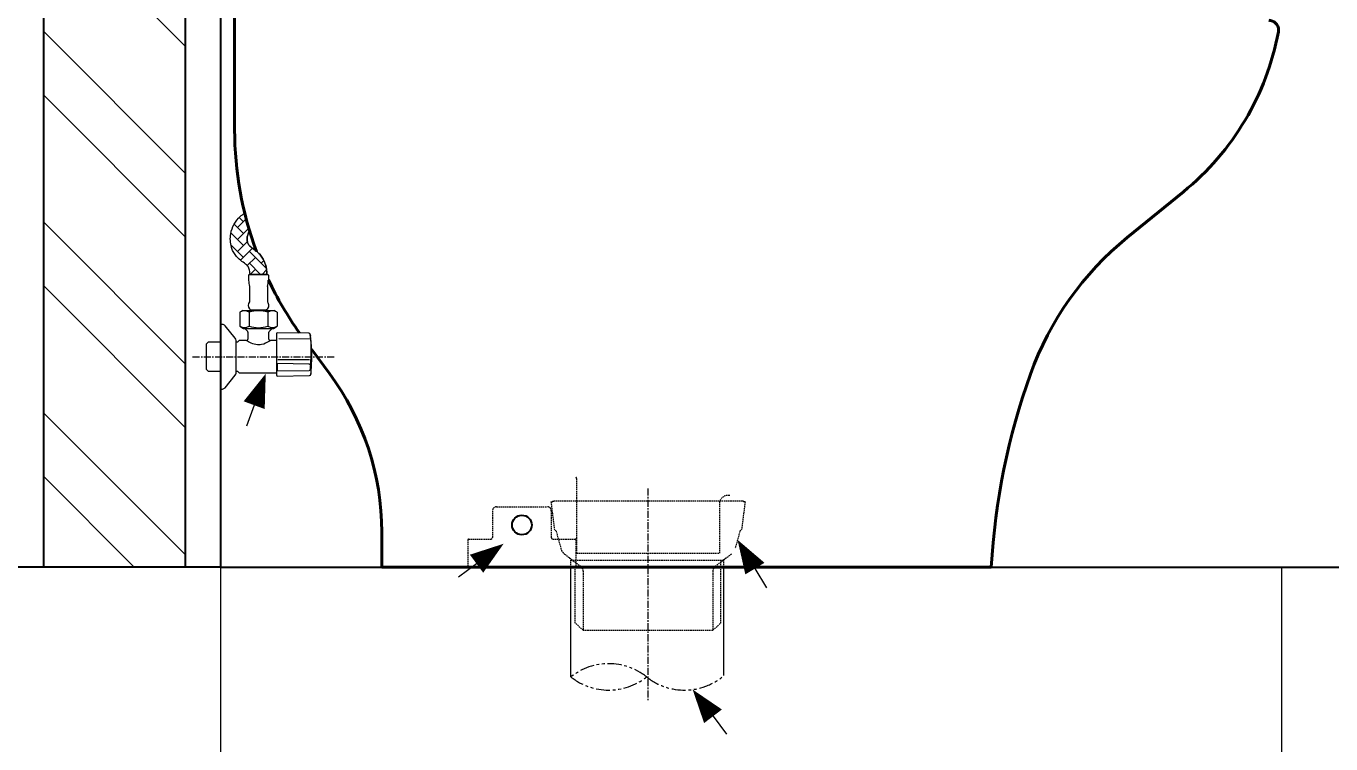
# Model space of a CAD drawing. Header units: millimetres. Extents: x 1252 to 32871, y -943 to 12244.
# Drawn here: x 8764 to 9695, y 8633 to 9145 of the extents above; entities that cross this region are included whole.
import ezdxf
from ezdxf.enums import TextEntityAlignment as Align
from ezdxf.xclip import XClip

# ---------------------------------------------------------------- set-up
doc = ezdxf.new("R2010")
doc.units = ezdxf.units.MM
doc.header["$MEASUREMENT"] = 0
doc.header["$XCLIPFRAME"] = 2
for name, pattern in [('AI-Linetype-100', [1.5, 1, -0.5]), ('AI-Linetype-101', [1.5, 1, -0.5]), ('AI-Linetype-43', [8, 5, -1, 1, -1]), ('AI-Linetype-45', [8, 5, -1, 1, -1]), ('AI-Linetype-48', [20, 10, -2, 2, -2, 2, -2]), ('AI-Linetype-49', [20, 10, -2, 2, -2, 2, -2]), ('AI-Linetype-50', [20, 10, -2, 2, -2, 2, -2]), ('AI-Linetype-52', [1.5, 1, -0.5]), ('AI-Linetype-53', [1.5, 1, -0.5]), ('AI-Linetype-54', [1.5, 1, -0.5]), ('AI-Linetype-55', [1.5, 1, -0.5]), ('AI-Linetype-56', [1.5, 1, -0.5]), ('AI-Linetype-57', [1.5, 1, -0.5]), ('AI-Linetype-58', [1.5, 1, -0.5]), ('AI-Linetype-59', [1.5, 1, -0.5]), ('AI-Linetype-60', [1.5, 1, -0.5]), ('AI-Linetype-61', [1.5, 1, -0.5]), ('AI-Linetype-62', [1.5, 1, -0.5]), ('AI-Linetype-63', [1.5, 1, -0.5]), ('AI-Linetype-64', [1.5, 1, -0.5]), ('AI-Linetype-65', [1.5, 1, -0.5]), ('AI-Linetype-66', [1.5, 1, -0.5]), ('AI-Linetype-67', [1.5, 1, -0.5]), ('AI-Linetype-68', [1.5, 1, -0.5]), ('AI-Linetype-69', [1.5, 1, -0.5]), ('AI-Linetype-70', [1.5, 1, -0.5]), ('AI-Linetype-71', [1.5, 1, -0.5]), ('AI-Linetype-72', [1.5, 1, -0.5]), ('AI-Linetype-73', [1.5, 1, -0.5]), ('AI-Linetype-74', [1.5, 1, -0.5]), ('AI-Linetype-75', [1.5, 1, -0.5]), ('AI-Linetype-76', [1.5, 1, -0.5]), ('AI-Linetype-77', [1.5, 1, -0.5]), ('AI-Linetype-78', [1.5, 1, -0.5]), ('AI-Linetype-79', [1.5, 1, -0.5]), ('AI-Linetype-80', [1.5, 1, -0.5]), ('AI-Linetype-81', [1.5, 1, -0.5]), ('AI-Linetype-82', [1.5, 1, -0.5]), ('AI-Linetype-83', [1.5, 1, -0.5]), ('AI-Linetype-84', [1.5, 1, -0.5]), ('AI-Linetype-85', [1.5, 1, -0.5]), ('AI-Linetype-86', [1.5, 1, -0.5]), ('AI-Linetype-87', [1.5, 1, -0.5]), ('AI-Linetype-88', [1.5, 1, -0.5]), ('AI-Linetype-89', [1.5, 1, -0.5]), ('AI-Linetype-90', [1.5, 1, -0.5]), ('AI-Linetype-91', [1.5, 1, -0.5]), ('AI-Linetype-92', [1.5, 1, -0.5]), ('AI-Linetype-93', [1.5, 1, -0.5]), ('AI-Linetype-94', [1.5, 1, -0.5]), ('AI-Linetype-95', [1.5, 1, -0.5]), ('AI-Linetype-96', [1.5, 1, -0.5]), ('AI-Linetype-97', [1.5, 1, -0.5]), ('AI-Linetype-98', [1.5, 1, -0.5]), ('AI-Linetype-99', [1.5, 1, -0.5]), ('CENTER', [50.8, 31.75, -6.35, 6.35, -6.35]), ('HIDDEN', [0.375, 0.25, -0.125])]:
    doc.linetypes.add(name, pattern=pattern)
for name, color, linetype, lineweight in [('Arsir', 251, 'Continuous', 5), ('BAYANG', 7, 'HIDDEN', 15), ('BODY', 7, 'Continuous', 40), ('CENTER', 9, 'CENTER', 0), ('Dimensi', 252, 'Continuous', 9), ('FITTING', 7, 'Continuous', 13), ('FITTING2', 7, 'Continuous', 30), ('HATCH', 8, 'Continuous', 5)]:
    doc.layers.add(name, color=color, linetype=linetype, lineweight=lineweight)
doc.layers.add('tampak', color=7, linetype='Continuous')
doc.layers.add('WALL', color=255, linetype='Continuous')
doc.styles.add('HAND', font='ROMAND.SHX', dxfattribs={"width": 0.8, "height": 250})
doc.styles.get("Standard").update_dxf_attribs({"font": 'arial.ttf'})
doc.dimstyles.new('DIM100', dxfattribs={"dimscale": 0, "dimtxt": 150, "dimasz": 50, "dimexe": 50, "dimexo": 0, "dimgap": 100, "dimtad": 1, "dimtoh": 1, "dimdec": 0, "dimdsep": 46, "dimtxsty": 'Standard', "dimblk": 'ARCHTICK', "dimcen": 1, "dimclrd": 1, "dimclre": 1, "dimadec": 0, "dimazin": 0, "dimtfac": 250, "dimtdec": 0, "dimtix": 1, "dimtmove": 0, "dimatfit": 3, "dimldrblk": 'DOT', "dimfxl": 150, "dimtolj": 1, "dimtzin": 0, "dimlwd": 5, "dimlwe": 5, "dimarcsym": 0})

# ---------------------------------------------------------------- blocks, each defined once
blk = doc.blocks.new('4RTG12EE')
at = {"layer": 'tampak', "transparency": 33554687}
h = blk.add_hatch(color=4, dxfattribs=at)
h.dxf.hatch_style = 1
h.paths.add_polyline_path([(1960065.92, 62209.79), (1959565.92, 62209.79), (1959565.92, 61959.79), (1960065.92, 61959.79)])
h.paths.add_polyline_path([(1963042.38, 62208.33), (1962542.38, 62208.33), (1962542.38, 62008.33), (1963042.38, 62008.33)])
h.paths.add_polyline_path([(1966052.38, 62208.33), (1965552.38, 62208.33), (1965552.38, 62008.33), (1966052.38, 62008.33)])
h.paths.add_polyline_path([(1962890.19, 60209.79), (1962690.19, 60209.79), (1962690.19, 59959.79), (1962890.19, 59959.79)])
h.paths.add_polyline_path([(1959717.38, 59959.79), (1959540.19, 59959.79), (1959540.19, 59459.79), (1959717.38, 59459.79)])
h.paths.add_polyline_path([(1957965.92, 59959.79), (1957813, 59959.79), (1957813, 59509.79), (1957965.92, 59509.79)])
h.paths.add_polyline_path([(1957964.46, 55549.06), (1957814.46, 55549.06), (1957814.46, 54999.06), (1957964.46, 54999.06)])
h.paths.add_polyline_path([(1963525.92, 55374.06), (1963025.92, 55374.06), (1963025.92, 55174.06), (1963525.92, 55174.06)])
h.paths.add_polyline_path([(1965902.38, 55349.79), (1965702.38, 55349.79), (1965702.38, 55198.33), (1965902.38, 55198.33)])
h.paths.add_polyline_path([(1957965.92, 53244.79), (1957814.46, 53244.79), (1957814.46, 52744.79), (1957965.92, 52744.79)])
h.paths.add_polyline_path([(1957965.92, 49706.87), (1957815.92, 49706.87), (1957815.92, 49106.87), (1957965.92, 49106.87)])
h = blk.add_hatch(color=5, dxfattribs=at)
h.dxf.hatch_style = 1
h.paths.add_polyline_path([(1957965.92, 59509.79), (1957813, 59509.79), (1957813, 59259.79), (1957965.92, 59259.79)])
h.paths.add_polyline_path([(1959717.38, 59459.79), (1959540.19, 59459.79), (1959540.19, 59209.79), (1959717.38, 59209.79)])
h.paths.add_polyline_path([(1962890.19, 59959.79), (1962690.19, 59959.79), (1962690.19, 58759.79), (1962890.19, 58759.79)])
blk = doc.blocks.new('GLGLLGLG65')
blk.add_blockref('4RTG12EE', (150339.8, -96499.48))
at = {"color": 4, "style": 'HAND'}
for tag, p in [('MASTER', (2111395.35, -36878.53)), ('K.TIDUR', (2115221.77, -37158.6)), ('WIC', (2111395.35, -37191.47)), ('UTAMA', (2115221.77, -37471.55)), ('FOYER', (2112191.07, -42384.39)), ('KIDS', (2109602.83, -42985.97)), ('WIC', (2109602.83, -43268.58)), ('KAMAR', (2114762.43, -45598.3)), ('ANAK', (2114762.43, -45848.65)), ('K.MANDI', (2109255.54, -45925.34)), ('ANAK', (2109255.54, -46236.76))]:
    blk.add_attdef(tag, text='', height=178.9, rotation=0, dxfattribs=at).set_placement(p, align=Align.MIDDLE)
blk = doc.blocks.new('*U117')
at = {"layer": 'HATCH'}
h = blk.add_hatch(dxfattribs=at)
h.set_pattern_fill('ANSI32', color=0, scale=10)
h.set_pattern_definition([(45, (-33430.58, -10567.46), (-67.35192, 67.35192), []), (45, (-33385.68, -10567.46), (-67.35192, 67.35192), [])])
h.paths.add_polyline_path([(-10522.75, 50), (-10522.75, -50), (-7650.68, -50), (-7650.68, 50)])
at = {"layer": 'WALL', "color": 0}
for points in [[(-10522.75, 75), (-7650.68, 75), (-7650.68, -75), (-10522.75, -75)], [(-10522.75, 50), (-7650.68, 50), (-7650.68, -50), (-10522.75, -50)]]:
    blk.add_lwpolyline(points, close=True, dxfattribs=at)
blk = doc.blocks.new('p')
at = {"layer": 'Dimensi'}
blk.add_line((-3, 0), (-5, 0), dxfattribs=at)
blk.add_lwpolyline([(0, 0, 0, 2, 0), (-3, 0, 2, 2, 0)], format="xyseb", dxfattribs=at)
blk = doc.blocks.new('dgtdsa')
at = {"layer": 'Arsir'}
blk.add_open_spline([(2111194.65, -69550.84), (2111193.45, -69549.86), (2111192.33, -69549.08), (2111191.43, -69548.38), (2111190.34, -69547.53), (2111189.59, -69546.83), (2111189.19, -69546.3), (2111189.01, -69546.07), (2111188.89, -69545.88), (2111188.76, -69545.61), (2111188.63, -69545.34), (2111188.51, -69545.02), (2111188.4, -69544.67), (2111188.2, -69543.96), (2111188.08, -69543.09), (2111188.08, -69542.19), (2111188.08, -69541.21), (2111188.22, -69540.19), (2111188.47, -69539.32), (2111188.77, -69538.22), (2111189.22, -69537.34), (2111189.83, -69536.5), (2111188.55, -69532.23), (2111187.37, -69527.94), (2111186.31, -69523.61), (2111185.19, -69524.36), (2111184.11, -69525.2), (2111183.09, -69526.14), (2111181.42, -69527.67), (2111179.93, -69529.48), (2111178.77, -69531.57), (2111177.6, -69533.66), (2111176.78, -69536.03), (2111176.38, -69538.49), (2111175.87, -69541.6), (2111175.96, -69544.88), (2111176.9, -69548.1), (2111177.21, -69549.12), (2111177.6, -69550.14), (2111178.1, -69551.13), (2111178.61, -69552.12), (2111179.25, -69553.1), (2111179.93, -69553.94), (2111180.72, -69554.93), (2111181.57, -69555.75), (2111182.38, -69556.47), (2111183.77, -69557.69), (2111185.08, -69558.61), (2111186.14, -69559.42), (2111187.2, -69560.23), (2111188, -69560.92), (2111188.46, -69561.45), (2111188.7, -69561.73), (2111188.85, -69561.94), (2111189.02, -69562.24), (2111189.22, -69562.6), (2111189.41, -69563.06), (2111189.58, -69563.62), (2111189.89, -69564.65), (2111190.09, -69565.98), (2111190.17, -69567.4), (2111190.17, -69567.4), (2111202.18, -69567.4), (2111202.18, -69567.4), (2111202.1, -69565.17), (2111201.84, -69562.73), (2111201.09, -69560.23), (2111200.72, -69559), (2111200.23, -69557.75), (2111199.57, -69556.52), (2111199.02, -69555.52), (2111198.32, -69554.52), (2111197.6, -69553.67), (2111196.87, -69552.83), (2111196.12, -69552.11), (2111195.4, -69551.48), (2111195.14, -69551.26), (2111194.89, -69551.05), (2111194.65, -69550.84)], degree=3, knots=[0, 0, 0, 0, 1, 1, 1, 2, 2, 2, 3, 3, 3, 4, 4, 4, 5, 5, 5, 6, 6, 6, 7, 7, 7, 8, 8, 8, 9, 9, 9, 10, 10, 10, 11, 11, 11, 12, 12, 12, 13, 13, 13, 14, 14, 14, 15, 15, 15, 16, 16, 16, 17, 17, 17, 18, 18, 18, 19, 19, 19, 20, 20, 20, 21, 21, 21, 22, 22, 22, 23, 23, 23, 24, 24, 24, 25, 25, 25, 26, 26, 26, 26], dxfattribs=at)
at = {"layer": 'Arsir', "color": 7, "lineweight": 0}
for points in [[(2111181.24, -69534.04), (2111181.24, -69534.04), (2111187.4, -69527.88), (2111187.4, -69527.88)], [(2111185.48, -69529.8), (2111185.48, -69529.8), (2111182.44, -69526.76), (2111182.44, -69526.76)], [(2111185.48, -69546.77), (2111185.48, -69546.77), (2111176.51, -69537.8), (2111176.51, -69537.8)], [(2111185.48, -69538.28), (2111185.48, -69538.28), (2111178.77, -69531.57), (2111178.77, -69531.57)], [(2111181.24, -69542.53), (2111181.24, -69542.53), (2111189.25, -69534.52), (2111189.25, -69534.52)], [(2111176.31, -69538.97), (2111176.31, -69538.97), (2111176.99, -69538.28), (2111176.99, -69538.28)], [(2111185.48, -69555.26), (2111185.48, -69555.26), (2111176.45, -69546.22), (2111176.45, -69546.22)], [(2111176.64, -69547.12), (2111176.64, -69547.12), (2111176.99, -69546.77), (2111176.99, -69546.77)], [(2111181.24, -69551.01), (2111181.24, -69551.01), (2111188.25, -69544), (2111188.25, -69544)], [(2111183.4, -69557.33), (2111183.4, -69557.33), (2111191.96, -69548.78), (2111191.96, -69548.78)], [(2111188.13, -69561.09), (2111188.13, -69561.09), (2111193.97, -69555.26), (2111193.97, -69555.26)], [(2111201.74, -69563.04), (2111201.74, -69563.04), (2111189.72, -69551.01), (2111189.72, -69551.01)], [(2111197.62, -69567.4), (2111197.62, -69567.4), (2111189.72, -69559.5), (2111189.72, -69559.5)], [(2111190.31, -69567.4), (2111190.31, -69567.4), (2111193.97, -69563.74), (2111193.97, -69563.74)], [(2111198.21, -69559.5), (2111198.21, -69559.5), (2111200.11, -69557.6), (2111200.11, -69557.6)], [(2111198.79, -69567.4), (2111198.79, -69567.4), (2111201.93, -69564.26), (2111201.93, -69564.26)]]:
    blk.add_open_spline(points, degree=3, dxfattribs=at)
at = {"layer": 'BAYANG', "color": 7, "linetype": 'AI-Linetype-53', "lineweight": 13}
blk.add_line((2111423.15, -69712.92), (2111423.15, -69766.15), dxfattribs=at)
at = {"layer": 'BAYANG', "color": 7, "linetype": 'AI-Linetype-66', "lineweight": 13}
blk.add_line((2111366.15, -69733.15), (2111402.15, -69733.15), dxfattribs=at)
at = {"layer": 'BAYANG', "color": 7, "linetype": 'AI-Linetype-76', "lineweight": 13}
blk.add_line((2111404.9, -69729.65), (2111407.31, -69749.31), dxfattribs=at)
at = {"layer": 'BAYANG', "color": 7, "linetype": 'AI-Linetype-80', "lineweight": 13}
blk.add_line((2111404.9, -69729.65), (2111405.9, -69729.65), dxfattribs=at)
at = {"layer": 'BAYANG', "color": 7, "linetype": 'AI-Linetype-81', "lineweight": 13}
blk.add_line((2111404.9, -69729.65), (2111405.9, -69729.65), dxfattribs=at)
at = {"layer": 'BAYANG', "color": 7, "linetype": 'AI-Linetype-78', "lineweight": 13}
blk.add_line((2111405.9, -69729.15), (2111406.9, -69729.15), dxfattribs=at)
at = {"layer": 'BAYANG', "color": 7, "linetype": 'AI-Linetype-79', "lineweight": 13}
blk.add_line((2111405.9, -69729.15), (2111405.9, -69729.65), dxfattribs=at)
at = {"layer": 'BAYANG', "color": 7, "linetype": 'AI-Linetype-71', "lineweight": 13}
blk.add_line((2111541.4, -69729.15), (2111406.9, -69729.15), dxfattribs=at)
at = {"layer": 'BAYANG', "color": 7, "linetype": 'AI-Linetype-52', "lineweight": 13}
blk.add_line((2111525.15, -69731.05), (2111525.15, -69766.15), dxfattribs=at)
at = {"layer": 'BAYANG', "color": 7, "linetype": 'AI-Linetype-86', "lineweight": 13}
blk.add_line((2111543.4, -69729.65), (2111540.99, -69749.31), dxfattribs=at)
at = {"layer": 'BAYANG', "color": 7, "linetype": 'AI-Linetype-88', "lineweight": 13}
blk.add_line((2111542.4, -69729.15), (2111541.4, -69729.15), dxfattribs=at)
at = {"layer": 'BAYANG', "color": 7, "linetype": 'AI-Linetype-89', "lineweight": 13}
blk.add_line((2111542.4, -69729.15), (2111542.4, -69729.65), dxfattribs=at)
at = {"layer": 'BAYANG', "color": 7, "linetype": 'AI-Linetype-90', "lineweight": 13}
blk.add_line((2111543.4, -69729.65), (2111542.4, -69729.65), dxfattribs=at)
at = {"layer": 'BAYANG', "color": 7, "linetype": 'AI-Linetype-91', "lineweight": 13}
blk.add_line((2111543.4, -69729.65), (2111542.4, -69729.65), dxfattribs=at)
at = {"layer": 'BAYANG', "color": 7, "linetype": 'AI-Linetype-64', "lineweight": 13}
blk.add_line((2111363.15, -69736.15), (2111363.15, -69755.15), dxfattribs=at)
at = {"layer": 'BAYANG', "color": 7, "linetype": 'AI-Linetype-70', "lineweight": 13}
blk.add_line((2111405.15, -69736.15), (2111405.15, -69755.15), dxfattribs=at)
at = {"layer": 'BAYANG', "color": 7, "linetype": 'AI-Linetype-77', "lineweight": 13}
blk.add_line((2111408.65, -69750.65), (2111407.31, -69749.31), dxfattribs=at)
at = {"layer": 'BAYANG', "color": 7, "linetype": 'AI-Linetype-73', "lineweight": 13}
blk.add_line((2111408.65, -69750.65), (2111411.88, -69762.76), dxfattribs=at)
at = {"layer": 'BAYANG', "color": 7, "linetype": 'AI-Linetype-82', "lineweight": 13}
blk.add_line((2111539.65, -69750.65), (2111536.42, -69762.76), dxfattribs=at)
at = {"layer": 'BAYANG', "color": 7, "linetype": 'AI-Linetype-87', "lineweight": 13}
blk.add_line((2111539.65, -69750.65), (2111540.99, -69749.31), dxfattribs=at)
at = {"layer": 'BAYANG', "color": 7, "linetype": 'AI-Linetype-59', "lineweight": 13}
blk.add_line((2111345.65, -69756.65), (2111345.65, -69776.15), dxfattribs=at)
at = {"layer": 'BAYANG', "color": 7, "linetype": 'AI-Linetype-61', "lineweight": 13}
blk.add_line((2111346.15, -69756.15), (2111362.15, -69756.15), dxfattribs=at)
at = {"layer": 'BAYANG', "color": 7, "linetype": 'AI-Linetype-67', "lineweight": 13}
blk.add_line((2111406.15, -69756.15), (2111422.15, -69756.15), dxfattribs=at)
at = {"layer": 'BAYANG', "color": 7, "linetype": 'AI-Linetype-58', "lineweight": 13}
blk.add_line((2111422.65, -69756.65), (2111422.65, -69776.15), dxfattribs=at)
at = {"layer": 'BAYANG', "color": 7, "linetype": 'AI-Linetype-95', "lineweight": 13}
blk.add_line((2111414.67, -69766.94), (2111426.2, -69775.77), dxfattribs=at)
at = {"layer": 'BAYANG', "color": 7, "linetype": 'AI-Linetype-55', "lineweight": 13}
blk.add_line((2111423.15, -69766.15), (2111525.15, -69766.15), dxfattribs=at)
at = {"layer": 'BAYANG', "color": 7, "linetype": 'AI-Linetype-83', "lineweight": 13}
blk.add_line((2111533.63, -69766.94), (2111522.1, -69775.77), dxfattribs=at)
at = {"layer": 'BAYANG', "color": 7, "linetype": 'AI-Linetype-72', "lineweight": 13}
blk.add_line((2111419.13, -69771.35), (2111528.34, -69771.35), dxfattribs=at)
at = {"layer": 'BAYANG', "color": 7, "linetype": 'AI-Linetype-74', "lineweight": 13}
blk.add_line((2111419.13, -69776.15), (2111419.13, -69771.35), dxfattribs=at)
at = {"layer": 'BAYANG', "color": 7, "linetype": 'AI-Linetype-93', "lineweight": 13}
blk.add_line((2111422.16, -69816.09), (2111422.19, -69776.15), dxfattribs=at)
at = {"layer": 'BAYANG', "color": 7, "linetype": 'AI-Linetype-94', "lineweight": 13}
blk.add_line((2111427.85, -69779.1), (2111427.85, -69821.15), dxfattribs=at)
at = {"layer": 'BAYANG', "color": 7, "linetype": 'AI-Linetype-99', "lineweight": 13}
blk.add_line((2111520.45, -69779.1), (2111520.45, -69821.15), dxfattribs=at)
at = {"layer": 'BAYANG', "color": 7, "linetype": 'AI-Linetype-98', "lineweight": 13}
blk.add_line((2111526.14, -69816.09), (2111526.11, -69776.15), dxfattribs=at)
at = {"layer": 'BAYANG', "color": 7, "linetype": 'AI-Linetype-85', "lineweight": 13}
blk.add_line((2111526.17, -69776.15), (2111526.17, -69771.35), dxfattribs=at)
at = {"layer": 'BAYANG', "color": 7, "linetype": 'AI-Linetype-84', "lineweight": 13}
blk.add_line((2111528.34, -69776.15), (2111528.34, -69771.35), dxfattribs=at)
at = {"layer": 'BAYANG', "color": 7, "linetype": 'AI-Linetype-97', "lineweight": 13}
blk.add_line((2111427.85, -69821.15), (2111422.16, -69816.09), dxfattribs=at)
at = {"layer": 'BAYANG', "color": 7, "linetype": 'AI-Linetype-101', "lineweight": 13}
blk.add_line((2111520.45, -69821.15), (2111526.14, -69816.09), dxfattribs=at)
at = {"layer": 'BAYANG', "color": 7, "linetype": 'AI-Linetype-92', "lineweight": 13}
blk.add_line((2111427.85, -69821.15), (2111520.45, -69821.15), dxfattribs=at)
at = {"layer": 'BAYANG', "color": 7, "linetype": 'AI-Linetype-54', "lineweight": 13}
blk.add_open_spline([(2111423.15, -69712.92), (2111423.15, -69712.54), (2111423.04, -69712.17), (2111422.84, -69711.85)], degree=3, dxfattribs=at)
at = {"layer": 'BAYANG', "color": 7, "linetype": 'AI-Linetype-57', "lineweight": 13}
blk.add_open_spline([(2111532.45, -69725.19), (2111529.22, -69724.47), (2111526.01, -69726.51), (2111525.29, -69729.74), (2111525.2, -69730.17), (2111525.15, -69730.61), (2111525.15, -69731.05)], degree=3, knots=[0, 0, 0, 0, 1, 1, 1, 2, 2, 2, 2], dxfattribs=at)
at = {"layer": 'BAYANG', "color": 7, "linetype": 'AI-Linetype-60', "lineweight": 13}
blk.add_open_spline([(2111366.15, -69733.15), (2111364.49, -69733.15), (2111363.15, -69734.49), (2111363.15, -69736.15)], degree=3, dxfattribs=at)
at = {"layer": 'BAYANG', "color": 7, "linetype": 'AI-Linetype-65', "lineweight": 13}
blk.add_open_spline([(2111405.15, -69736.15), (2111405.15, -69734.49), (2111403.81, -69733.15), (2111402.15, -69733.15)], degree=3, dxfattribs=at)
at = {"layer": 'BAYANG', "color": 7, "linetype": 'AI-Linetype-56', "lineweight": 13}
blk.add_open_spline([(2111532.45, -69725.19), (2111532.5, -69725.2), (2111532.56, -69725.21), (2111532.61, -69725.23)], degree=3, dxfattribs=at)
at = {"layer": 'BAYANG', "color": 7, "linetype": 'AI-Linetype-63', "lineweight": 13}
blk.add_open_spline([(2111346.15, -69756.15), (2111345.87, -69756.15), (2111345.65, -69756.37), (2111345.65, -69756.65)], degree=3, dxfattribs=at)
at = {"layer": 'BAYANG', "color": 7, "linetype": 'AI-Linetype-62', "lineweight": 13}
blk.add_open_spline([(2111362.15, -69756.15), (2111362.7, -69756.15), (2111363.15, -69755.7), (2111363.15, -69755.15)], degree=3, dxfattribs=at)
at = {"layer": 'BAYANG', "color": 7, "linetype": 'AI-Linetype-68', "lineweight": 13}
blk.add_open_spline([(2111405.15, -69755.15), (2111405.15, -69755.7), (2111405.6, -69756.15), (2111406.15, -69756.15)], degree=3, dxfattribs=at)
at = {"layer": 'BAYANG', "color": 7, "linetype": 'AI-Linetype-69', "lineweight": 13}
blk.add_open_spline([(2111422.65, -69756.65), (2111422.65, -69756.37), (2111422.43, -69756.15), (2111422.15, -69756.15)], degree=3, dxfattribs=at)
at = {"layer": 'BAYANG', "color": 7, "linetype": 'AI-Linetype-75', "lineweight": 13}
blk.add_open_spline([(2111411.88, -69762.76), (2111412.32, -69764.42), (2111413.3, -69765.89), (2111414.67, -69766.94)], degree=3, dxfattribs=at)
at = {"layer": 'BAYANG', "color": 7, "linetype": 'AI-Linetype-96', "lineweight": 13}
blk.add_open_spline([(2111427.85, -69779.1), (2111427.85, -69777.8), (2111427.24, -69776.56), (2111426.2, -69775.77)], degree=3, dxfattribs=at)
at = {"layer": 'BAYANG', "color": 7, "linetype": 'AI-Linetype-100', "lineweight": 13}
blk.add_open_spline([(2111522.1, -69775.77), (2111521.06, -69776.56), (2111520.45, -69777.8), (2111520.45, -69779.1)], degree=3, dxfattribs=at)
at = {"layer": 'BODY', "color": 7, "lineweight": 40}
for p, q in [((2111179.15, -69376.15), (2111179.15, -69464.19)), ((2111856.21, -69508.48), (2111816.09, -69541.14)), ((2111246.81, -69638.03), (2111234.06, -69620.82)), ((2111284.15, -69751.15), (2111284.15, -69776.15)), ((2111284.15, -69776.15), (2111719.15, -69776.15))]:
    blk.add_line(p, q, dxfattribs=at)
blk.add_open_spline([(2111924.03, -69394.44), (2111924.74, -69390.64), (2111922.24, -69386.98), (2111918.44, -69386.27), (2111918.02, -69386.19), (2111917.58, -69386.15), (2111917.15, -69386.15)], degree=3, knots=[0, 0, 0, 0, 1, 1, 1, 2, 2, 2, 2], dxfattribs=at)
for points in [[(2111856.21, -69508.48), (2111891.58, -69479.67), (2111915.61, -69439.27), (2111924.03, -69394.44)], [(2111179.15, -69464.19), (2111179.15, -69493.88), (2111184.44, -69523.33), (2111194.76, -69551.16)], [(2111816.09, -69541.14), (2111784.65, -69566.74), (2111760.79, -69600.42), (2111747.06, -69638.57)], [(2111203.23, -69571.25), (2111209.52, -69584.51), (2111216.96, -69597.19), (2111225.46, -69609.15)], [(2111284.15, -69751.15), (2111284.15, -69710.41), (2111271.06, -69670.76), (2111246.81, -69638.03)], [(2111747.06, -69638.57), (2111731.14, -69682.83), (2111721.73, -69729.18), (2111719.15, -69776.15)]]:
    blk.add_open_spline(points, degree=3, dxfattribs=at)
at = {"layer": 'CENTER', "color": 7, "linetype": 'AI-Linetype-43', "lineweight": 15}
blk.add_line((2111149.18, -69626.15), (2111250.52, -69626.15), dxfattribs=at)
at = {"layer": 'CENTER', "color": 7, "linetype": 'AI-Linetype-45', "lineweight": 15}
blk.add_line((2111474.15, -69720.14), (2111474.15, -69871.83), dxfattribs=at)
at = {"layer": 'FITTING', "color": 7, "lineweight": 13}
for p, q in [((2111189.58, -69567.4), (2111189.09, -69567.9)), ((2111189.09, -69567.9), (2111189.13, -69571.71)), ((2111189.58, -69567.4), (2111202.77, -69567.4)), ((2111202.77, -69567.4), (2111203.26, -69567.9)), ((2111203.26, -69567.9), (2111203.23, -69571.71)), ((2111189.83, -69576), (2111189.83, -69586.9)), ((2111202.53, -69576), (2111202.53, -69586.9)), ((2111185.06, -69593.13), (2111182.9, -69594.42)), ((2111185.06, -69593.13), (2111207.29, -69593.13)), ((2111190.59, -69592.7), (2111201.76, -69592.7)), ((2111191.47, -69592.7), (2111191.13, -69593.13)), ((2111201.13, -69593.13), (2111200.79, -69592.7)), ((2111209.46, -69594.42), (2111207.29, -69593.13)), ((2111170.48, -69603.15), (2111169.18, -69603.15)), ((2111169.18, -69649.15), (2111169.18, -69603.15)), ((2111182.9, -69594.42), (2111182.9, -69604.37)), ((2111189.54, -69594.42), (2111189.54, -69604.37)), ((2111202.82, -69594.42), (2111202.82, -69604.37)), ((2111209.46, -69594.42), (2111209.46, -69604.37)), ((2111179.62, -69612.96), (2111172.43, -69604.08)), ((2111182.9, -69604.37), (2111185.44, -69605.9)), ((2111185.44, -69605.9), (2111206.92, -69605.9)), ((2111186.43, -69605.9), (2111188.38, -69607.86)), ((2111188.68, -69608.56), (2111188.68, -69613.66)), ((2111203.68, -69613.67), (2111203.68, -69608.56)), ((2111203.97, -69607.86), (2111205.93, -69605.9)), ((2111206.92, -69605.9), (2111209.46, -69604.37)), ((2111209.18, -69639.59), (2111209.18, -69609.3)), ((2111232.14, -69609.4), (2111209.48, -69609)), ((2111160.36, -69615.8), (2111159.18, -69616.98)), ((2111159.18, -69635.31), (2111159.18, -69616.98)), ((2111169.18, -69615.8), (2111160.36, -69615.8)), ((2111180.18, -69637.76), (2111180.18, -69614.53)), ((2111181.18, -69615.8), (2111180.18, -69615.8)), ((2111182.33, -69614.65), (2111181.18, -69615.8)), ((2111187.69, -69614.65), (2111182.33, -69614.65)), ((2111187.7, -69614.66), (2111187.69, -69614.66)), ((2111188.69, -69613.66), (2111188.69, -69613.66)), ((2111209.18, -69614.65), (2111204.67, -69614.65)), ((2111232.55, -69613.65), (2111210.76, -69613.29)), ((2111233.52, -69614.49), (2111233.52, -69628.21)), ((2111232.28, -69631.35), (2111209.48, -69631.07)), ((2111232.55, -69628.36), (2111210.06, -69628.42)), ((2111159.18, -69635.31), (2111160.36, -69636.5)), ((2111160.36, -69636.5), (2111169.18, -69636.5)), ((2111172.43, -69648.22), (2111179.62, -69639.34)), ((2111180.18, -69636.5), (2111181.18, -69636.5)), ((2111181.18, -69636.5), (2111182.33, -69637.65)), ((2111182.33, -69637.65), (2111209.18, -69637.65)), ((2111209.48, -69631.51), (2111209.48, -69635.71)), ((2111209.48, -69636.24), (2111232.24, -69635.85)), ((2111209.48, -69639.89), (2111232.55, -69639.49)), ((2111233.17, -69635.22), (2111233.17, -69635.22)), ((2111233.52, -69635.75), (2111233.52, -69638.6)), ((2111169.18, -69649.15), (2111170.48, -69649.15)), ((2111419.13, -69854.5), (2111419.13, -69776.15)), ((2111528.34, -69853.5), (2111528.34, -69776.15))]:
    blk.add_line(p, q, dxfattribs=at)
for points in [[(2111233.11, -69610.28), (2111233.12, -69610.33), (2111233.15, -69610.58), (2111233.2, -69610.98), (2111233.26, -69611.48)], [(2111204.67, -69614.65), (2111204.68, -69614.65), (2111204.66, -69614.66), (2111204.49, -69614.76), (2111204.16, -69614.97), (2111203.68, -69615.25), (2111203.05, -69615.61), (2111202.2, -69616.06), (2111201.19, -69616.54), (2111199.89, -69617.05), (2111198.41, -69617.47), (2111197.5, -69617.63), (2111196.55, -69617.71), (2111195.38, -69617.68), (2111194.19, -69617.52), (2111193.1, -69617.25), (2111192.06, -69616.91), (2111191.02, -69616.47), (2111190.06, -69616.01), (2111189.12, -69615.51), (2111188.36, -69615.07), (2111187.97, -69614.83), (2111187.73, -69614.68), (2111187.7, -69614.66)], [(2111233.26, -69632.1), (2111233.21, -69632.42), (2111233.16, -69632.93), (2111233.12, -69633.49), (2111233.11, -69634.01), (2111233.12, -69634.46), (2111233.15, -69634.77), (2111233.2, -69634.91), (2111233.26, -69634.87)], [(2111233.26, -69634.87), (2111233.38, -69634.72), (2111233.49, -69635), (2111233.52, -69635.75)]]:
    blk.add_lwpolyline(points, dxfattribs=at)
for points, knots in [([(2111190.17, -69567.4), (2111190.09, -69565.98), (2111189.89, -69564.65), (2111189.58, -69563.62), (2111189.41, -69563.06), (2111189.22, -69562.6), (2111189.02, -69562.24), (2111188.85, -69561.94), (2111188.7, -69561.73), (2111188.46, -69561.45), (2111188, -69560.92), (2111187.2, -69560.23), (2111186.14, -69559.42), (2111185.08, -69558.61), (2111183.77, -69557.69), (2111182.38, -69556.47), (2111181.57, -69555.75), (2111180.72, -69554.93), (2111179.93, -69553.94), (2111179.25, -69553.1), (2111178.61, -69552.12), (2111178.1, -69551.13), (2111177.6, -69550.14), (2111177.21, -69549.12), (2111176.9, -69548.1), (2111175.96, -69544.88), (2111175.87, -69541.6), (2111176.38, -69538.49), (2111176.78, -69536.03), (2111177.6, -69533.66), (2111178.77, -69531.57), (2111179.93, -69529.48), (2111181.42, -69527.67), (2111183.09, -69526.14), (2111184.11, -69525.2), (2111185.19, -69524.36), (2111186.31, -69523.61)], [0, 0, 0, 0, 1, 1, 1, 2, 2, 2, 3, 3, 3, 4, 4, 4, 5, 5, 5, 6, 6, 6, 7, 7, 7, 8, 8, 8, 9, 9, 9, 10, 10, 10, 11, 11, 11, 12, 12, 12, 12]), ([(2111202.18, -69567.4), (2111202.1, -69565.17), (2111201.84, -69562.73), (2111201.09, -69560.23), (2111200.72, -69559), (2111200.23, -69557.75), (2111199.57, -69556.52), (2111199.02, -69555.52), (2111198.32, -69554.52), (2111197.6, -69553.67), (2111196.87, -69552.83), (2111196.12, -69552.11), (2111195.4, -69551.48), (2111193.91, -69550.18), (2111192.52, -69549.22), (2111191.43, -69548.38), (2111190.34, -69547.53), (2111189.59, -69546.83), (2111189.19, -69546.3), (2111189.01, -69546.07), (2111188.89, -69545.88), (2111188.76, -69545.61), (2111188.63, -69545.34), (2111188.51, -69545.02), (2111188.4, -69544.67), (2111188.2, -69543.96), (2111188.08, -69543.09), (2111188.08, -69542.19), (2111188.08, -69541.21), (2111188.22, -69540.19), (2111188.47, -69539.32), (2111188.77, -69538.22), (2111189.22, -69537.34), (2111189.83, -69536.5)], [0, 0, 0, 0, 1, 1, 1, 2, 2, 2, 3, 3, 3, 4, 4, 4, 5, 5, 5, 6, 6, 6, 7, 7, 7, 8, 8, 8, 9, 9, 9, 10, 10, 10, 11, 11, 11, 11]), ([(2111189.83, -69586.9), (2111188.38, -69588.31), (2111188.36, -69590.62), (2111189.77, -69592.07), (2111190.01, -69592.32), (2111190.29, -69592.53), (2111190.59, -69592.7)], [0, 0, 0, 0, 1, 1, 1, 2, 2, 2, 2]), ([(2111201.76, -69592.7), (2111203.52, -69591.71), (2111204.15, -69589.48), (2111203.16, -69587.72), (2111202.99, -69587.42), (2111202.77, -69587.14), (2111202.53, -69586.9)], [0, 0, 0, 0, 1, 1, 1, 2, 2, 2, 2]), ([(2111209.48, -69609), (2111209.32, -69609), (2111209.18, -69609.13), (2111209.18, -69609.3), (2111209.18, -69609.3), (2111209.18, -69609.3), (2111209.18, -69609.3)], [0, 0, 0, 0, 1, 1, 1, 2, 2, 2, 2]), ([(2111187.7, -69614.66), (2111188.22, -69614.68), (2111188.66, -69614.26), (2111188.68, -69613.74), (2111188.68, -69613.71), (2111188.68, -69613.69), (2111188.68, -69613.66)], [0, 0, 0, 0, 1, 1, 1, 2, 2, 2, 2]), ([(2111203.67, -69613.66), (2111203.65, -69614.18), (2111204.05, -69614.63), (2111204.57, -69614.65), (2111204.6, -69614.65), (2111204.63, -69614.65), (2111204.66, -69614.65)], [0, 0, 0, 0, 1, 1, 1, 2, 2, 2, 2]), ([(2111209.18, -69635.94), (2111209.18, -69636.11), (2111209.31, -69636.24), (2111209.48, -69636.24), (2111209.48, -69636.24), (2111209.48, -69636.24), (2111209.48, -69636.24)], [0, 0, 0, 0, 1, 1, 1, 2, 2, 2, 2]), ([(2111209.18, -69639.59), (2111209.18, -69639.76), (2111209.31, -69639.89), (2111209.48, -69639.89), (2111209.48, -69639.89), (2111209.48, -69639.89), (2111209.48, -69639.89)], [0, 0, 0, 0, 1, 1, 1, 2, 2, 2, 2])]:
    blk.add_open_spline(points, degree=3, knots=knots, dxfattribs=at)
for points in [[(2111189.13, -69571.71), (2111189.18, -69573.17), (2111189.42, -69574.61), (2111189.83, -69576)], [(2111202.53, -69576), (2111202.94, -69574.61), (2111203.17, -69573.17), (2111203.23, -69571.71)], [(2111189.54, -69594.42), (2111187.53, -69593.07), (2111184.9, -69593.07), (2111182.9, -69594.42)], [(2111202.82, -69594.42), (2111198.5, -69593.03), (2111193.85, -69593.03), (2111189.54, -69594.42)], [(2111209.46, -69594.42), (2111207.45, -69593.07), (2111204.82, -69593.07), (2111202.82, -69594.42)], [(2111172.43, -69604.08), (2111171.95, -69603.49), (2111171.24, -69603.15), (2111170.48, -69603.15)], [(2111182.9, -69604.37), (2111184.9, -69605.73), (2111187.53, -69605.73), (2111189.54, -69604.37)], [(2111188.68, -69608.56), (2111188.68, -69608.3), (2111188.57, -69608.04), (2111188.38, -69607.86)], [(2111189.54, -69604.37), (2111193.85, -69605.77), (2111198.5, -69605.77), (2111202.82, -69604.37)], [(2111202.82, -69604.37), (2111204.82, -69605.73), (2111207.45, -69605.73), (2111209.46, -69604.37)], [(2111203.97, -69607.86), (2111203.78, -69608.04), (2111203.68, -69608.3), (2111203.68, -69608.56)], [(2111233.11, -69610.28), (2111233.05, -69609.78), (2111232.64, -69609.41), (2111232.14, -69609.4)], [(2111234.18, -69626.15), (2111234.18, -69620.84), (2111233.82, -69615.54), (2111233.11, -69610.28)], [(2111233.52, -69614.49), (2111233.48, -69613.48), (2111233.39, -69612.48), (2111233.26, -69611.48)], [(2111180.18, -69614.53), (2111180.18, -69613.96), (2111179.98, -69613.41), (2111179.62, -69612.96)], [(2111209.48, -69631.07), (2111209.34, -69631.05), (2111209.21, -69631.14), (2111209.18, -69631.28)], [(2111233.26, -69632.1), (2111233.14, -69631.65), (2111232.74, -69631.34), (2111232.28, -69631.35)], [(2111233.26, -69632.1), (2111233.45, -69630.81), (2111233.54, -69629.51), (2111233.52, -69628.21)], [(2111233.52, -69638.6), (2111233.96, -69634.46), (2111234.18, -69630.31), (2111234.18, -69626.15)], [(2111179.62, -69639.34), (2111179.98, -69638.89), (2111180.18, -69638.34), (2111180.18, -69637.76)], [(2111232.24, -69635.83), (2111232.65, -69635.84), (2111233.02, -69635.6), (2111233.17, -69635.22)], [(2111232.55, -69639.49), (2111233.05, -69639.48), (2111233.47, -69639.1), (2111233.52, -69638.6)], [(2111233.17, -69635.22), (2111233.22, -69635.11), (2111233.25, -69634.99), (2111233.26, -69634.87)], [(2111170.48, -69649.15), (2111171.24, -69649.15), (2111171.95, -69648.81), (2111172.43, -69648.22)]]:
    blk.add_open_spline(points, degree=3, dxfattribs=at)
at = {"layer": 'FITTING', "color": 7, "linetype": 'AI-Linetype-48', "lineweight": 13}
blk.add_open_spline([(2111473.13, -69854.5), (2111457.32, -69841.93), (2111434.94, -69841.93), (2111419.13, -69854.5)], degree=3, dxfattribs=at)
at = {"layer": 'FITTING', "color": 7, "linetype": 'AI-Linetype-49', "lineweight": 13}
blk.add_open_spline([(2111419.13, -69854.5), (2111434.94, -69867.06), (2111457.32, -69867.06), (2111473.13, -69854.5)], degree=3, dxfattribs=at)
at = {"layer": 'FITTING', "color": 7, "linetype": 'AI-Linetype-50', "lineweight": 13}
blk.add_open_spline([(2111473.13, -69854.5), (2111489.4, -69867.43), (2111512.55, -69867.01), (2111528.34, -69853.5)], degree=3, dxfattribs=at)
at = {"layer": 'FITTING2', "color": 7, "lineweight": 25}
blk.add_circle((2111384.15, -69746.15), 7, dxfattribs=at)
at = {"layer": 'Dimensi'}
for p, xscale, yscale, zscale, rotation in [((2111201.38, -69638.15), 7.999999999999644, 7.999999999999644, 7.999999999999644, 69.8286846477062), ((2111371.12, -69759.53), 7.999999999999645, 7.999999999999645, 7.999999999999645, 36.39646467585393), ((2111538.04, -69756.7), 7.999999999999643, 7.999999999999643, 7.999999999999643, 121.0992026450535), ((2111505.99, -69863.52), 7.999999999999644, 7.999999999999644, 7.999999999999644, 127.3417295570411)]:
    blk.add_blockref('p', p, dxfattribs=dict(at, xscale=xscale, yscale=yscale, zscale=zscale, rotation=rotation))
blk = doc.blocks.new('_ArchTick')
at = {"color": 0, "linetype": 'ByBlock', "const_width": 0.15}
blk.add_lwpolyline([(-0.5, -0.5), (0.5, 0.5)], dxfattribs=at)
blk = doc.blocks.new('*D224')
at = {"color": 1, "lineweight": 5, "transparency": 16777216}
for p, q in [((8902.73, 8758.67), (8902.73, 8275.67)), ((9659.7, 8758.67), (9659.7, 8275.67)), ((8902.73, 8325.67), (9659.7, 8325.67))]:
    blk.add_line(p, q, dxfattribs=at)
at = {"layer": 'Defpoints', "color": 0, "transparency": 16777216}
for p in [(8902.73, 8758.67), (9659.7, 8758.67), (9659.7, 8325.67)]:
    blk.add_point(p, dxfattribs=at)
at = {"color": 1, "lineweight": 5, "transparency": 16777216, "xscale": 50, "yscale": 50, "zscale": 50, "rotation": 180}
blk.add_blockref('_ArchTick', (8902.73, 8325.67), dxfattribs=at)
at = {"color": 1, "lineweight": 5, "transparency": 16777216, "xscale": 50, "yscale": 50, "zscale": 50}
blk.add_blockref('_ArchTick', (9659.7, 8325.67), dxfattribs=at)
at = {"color": 0, "transparency": 16777216, "insert": (9281.22, 8501.95), "char_height": 150, "attachment_point": 5}
blk.add_mtext('\\A1;757', dxfattribs=at)
blk = doc.blocks.new('_DOT')
at = {"color": 0, "linetype": 'ByBlock'}
blk.add_line((-0.5, 0), (-1, 0), dxfattribs=at)
at = {"color": 0, "linetype": 'ByBlock', "const_width": 0.5}
blk.add_lwpolyline([(-0.25, 0, 1), (0.25, 0, 1)], format="xyb", close=True, dxfattribs=at)
blk = doc.blocks.new('*D225')
at = {"color": 1, "lineweight": 5, "transparency": 16777216}
for p, q in [((9659.7, 8758.67), (9659.7, 8275.67)), ((10502.73, 8758.67), (10502.73, 8275.67)), ((9659.7, 8325.67), (10502.73, 8325.67))]:
    blk.add_line(p, q, dxfattribs=at)
at = {"layer": 'Defpoints', "color": 0, "transparency": 16777216}
for p in [(9659.7, 8758.67), (10502.73, 8758.67), (10502.73, 8325.67)]:
    blk.add_point(p, dxfattribs=at)
at = {"color": 1, "lineweight": 5, "transparency": 16777216, "xscale": 50, "yscale": 50, "zscale": 50, "rotation": 180}
blk.add_blockref('_ArchTick', (9659.7, 8325.67), dxfattribs=at)
at = {"color": 1, "lineweight": 5, "transparency": 16777216, "xscale": 50, "yscale": 50, "zscale": 50}
blk.add_blockref('_ArchTick', (10502.73, 8325.67), dxfattribs=at)
at = {"color": 0, "transparency": 16777216, "insert": (10081.22, 8502.31), "char_height": 150, "attachment_point": 5}
blk.add_mtext('\\A1;843', dxfattribs=at)
blk = doc.blocks.new('*D226')
at = {"color": 1, "lineweight": 5, "transparency": 16777216}
for p, q in [((8902.73, 8758.67), (8902.73, 7929.86)), ((10502.73, 8758.67), (10502.73, 7929.86)), ((8902.73, 7979.86), (10502.73, 7979.86))]:
    blk.add_line(p, q, dxfattribs=at)
at = {"layer": 'Defpoints', "color": 0, "transparency": 16777216}
for p in [(8902.73, 8758.67), (10502.73, 8758.67), (10502.73, 7979.86)]:
    blk.add_point(p, dxfattribs=at)
at = {"color": 1, "lineweight": 5, "transparency": 16777216, "xscale": 50, "yscale": 50, "zscale": 50, "rotation": 180}
blk.add_blockref('_ArchTick', (8902.73, 7979.86), dxfattribs=at)
at = {"color": 1, "lineweight": 5, "transparency": 16777216, "xscale": 50, "yscale": 50, "zscale": 50}
blk.add_blockref('_ArchTick', (10502.73, 7979.86), dxfattribs=at)
at = {"color": 0, "transparency": 16777216, "insert": (9702.73, 8156.44), "char_height": 150, "attachment_point": 5}
blk.add_mtext('\\A1;1600', dxfattribs=at)

msp = doc.modelspace()

# ---------------------------------------------------------------- linework, layer by layer
msp.add_lwpolyline([(8902.73, 8758.67), (10502.73, 8758.67)])

# ---------------------------------------------------------------- block references
at = {"xscale": 1.009725849341427, "yscale": 1.009725849341427, "zscale": 1.009725849341427, "rotation": 270}
msp.add_blockref('*U117', (8827, 1033.57), dxfattribs=at)
ref = msp.add_blockref('GLGLLGLG65', (-2103828.01, 45419.48))
XClip(ref).set_block_clipping_path([(2108127.1802460221, -41302.6115428364), (2110030.0980008249, -35642.6115428365)])
msp.add_blockref('dgtdsa', (-2102266.45, 78534.81))

# ---------------------------------------------------------------- dimensions: what is measured, and where the dimension line sits
for base, p1, p2, picture, middle in [((9659.7, 8325.67), (8902.73, 8758.67), (9659.7, 8758.67), '*D224', (9281.22, 8501.95)), ((10502.73, 7979.86), (8902.73, 8758.67), (10502.73, 8758.67), '*D226', (9702.73, 8156.44)), ((10502.73, 8325.67), (9659.7, 8758.67), (10502.73, 8758.67), '*D225', (10081.22, 8502.31))]:
    dim = msp.add_linear_dim(base=base, p1=p1, p2=p2, dimstyle='DIM100', override={"dimscale": 1})
    dim.commit()
    dim.dimension.update_dxf_attribs({"geometry": picture, "text_midpoint": middle})

doc.saveas('drawing.dxf')
